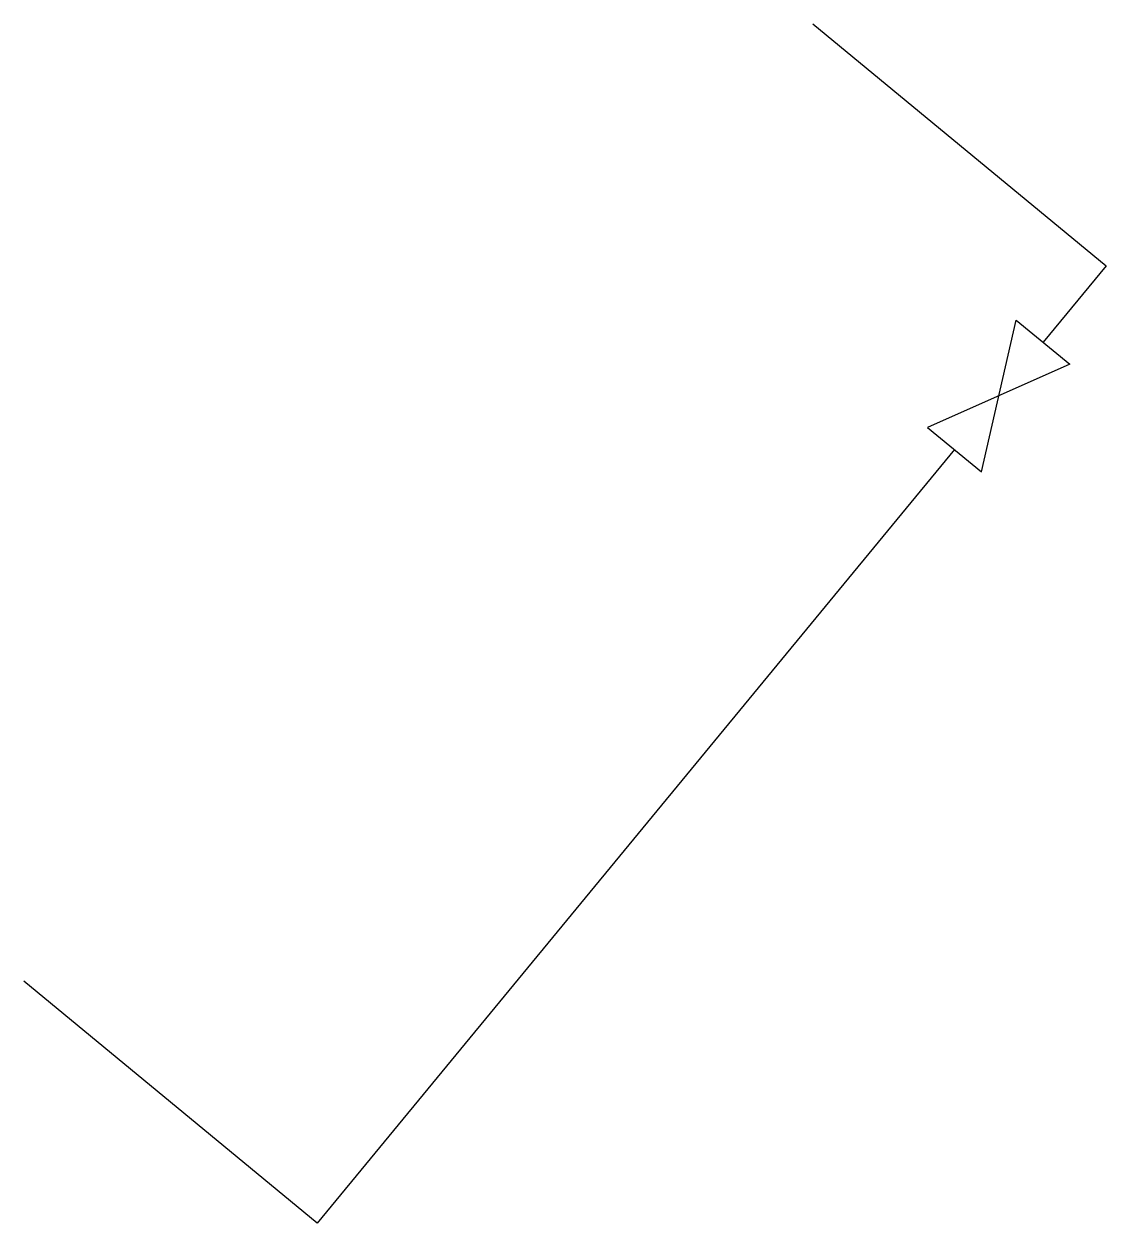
# Model space of a CAD drawing. Extents: x 523020723 to 523046961, y 1558594689 to 1558667187.
# Drawn here: x 523044475 to 523046961, y 1558594689 to 1558597444 of the extents above; entities outside this region: 2.
import ezdxf
from ezdxf.enums import TextEntityAlignment as Align

# ---------------------------------------------------------------- set-up
doc = ezdxf.new("R2010")
doc.units = 0
doc.header["$LTSCALE"] = 0.3
doc.layers.get('0').update_dxf_attribs({"color": 11, "linetype": 'CONTINUOUS'})
for name, color, linetype in [('2', 5, 'CONTINUOUS'), ('4', 4, 'CONTINUOUS'), ('XREF-AP00653AMM02', 7, 'CONTINUOUS')]:
    doc.layers.add(name, color=color, linetype=linetype)
doc.styles.add('PID', font='romans.shx', dxfattribs={"width": 0.8, "height": 3})

# ---------------------------------------------------------------- blocks, each defined once
blk = doc.blocks.new('_P100')
for p, q in [((0, 2), (8, -2)), ((8, 2), (0, -2)), ((0, -2), (0, 2)), ((8, -2), (8, 2))]:
    blk.add_line(p, q)
at = {"color": 2, "style": 'PID', "width": 0.8, "flags": 8}
for tag, p in [('SIZE', (4, 3)), ('TAG-NO', (4, -6))]:
    blk.add_attdef(tag, text='', height=3, dxfattribs=at).set_placement(p, align=Align.CENTER)

msp = doc.modelspace()

# ---------------------------------------------------------------- linework, layer by layer
at = {"layer": '2', "const_width": 50}
msp.add_lwpolyline([(523043664, 1558609363.9, 1), (523043714, 1558609363.9, 1)], format="xyb", close=True, dxfattribs=at)
at = {"layer": '4'}
for p, q in [((523046287.3, 1558597444.2), (523046961.5, 1558596888.6)), ((523046961.5, 1558596888.6), (523046816.8, 1558596713.1)), ((523046613.3, 1558596466.2), (523045148.9, 1558594689.2)), ((523045148.9, 1558594689.2), (523044474.7, 1558595244.8))]:
    msp.add_line(p, q, dxfattribs=at)
at = {"layer": 'XREF-AP00653AMM02'}
msp.add_line((523030809, 1558667186.5), (523020722.9, 1558654948), dxfattribs=at)

# ---------------------------------------------------------------- block references
at = {"layer": '2', "xscale": 40, "yscale": 40, "zscale": 40, "rotation": 230.5072124927534}
msp.add_blockref('_P100', (523046816.8, 1558596713.1), dxfattribs=at)

doc.saveas('drawing.dxf')
